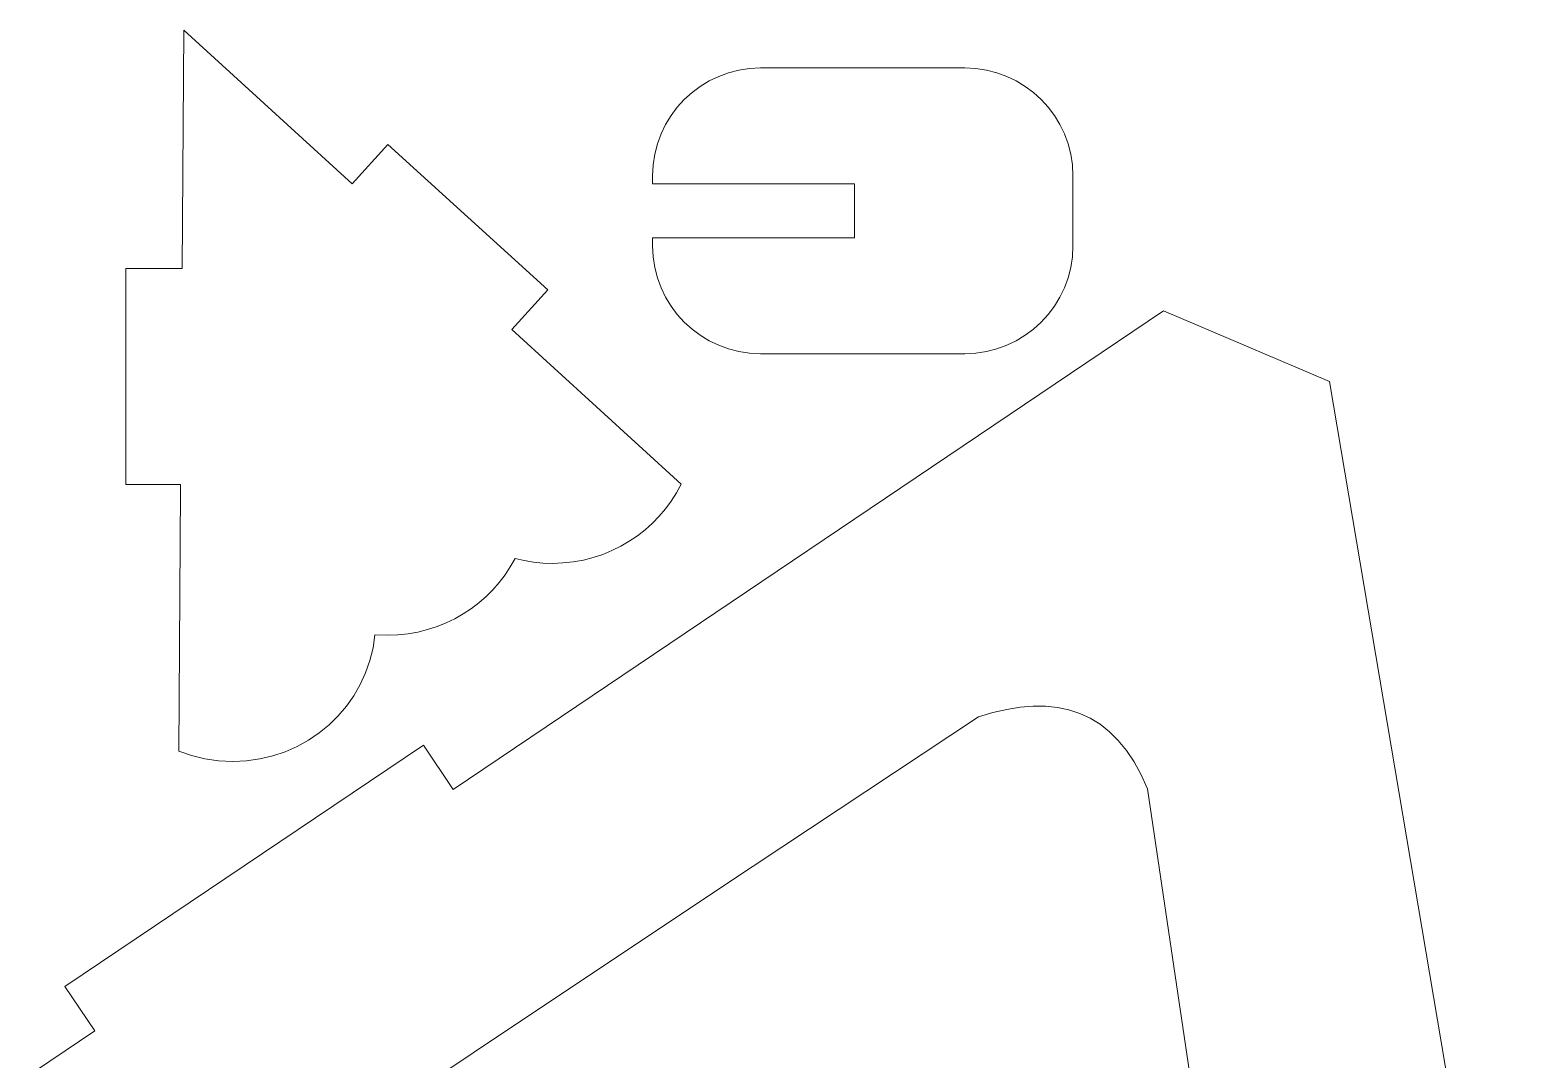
# Model space of a CAD drawing. Header units: millimetres. Extents: x -580 to 580, y -723 to 723.
# Drawn here: x -73.6 to 3.5, y 316.6 to 369.3 of the extents above; entities that cross this region are included whole.
import ezdxf

# ---------------------------------------------------------------- set-up
doc = ezdxf.new("R2010")
doc.units = ezdxf.units.MM
doc.header["$MEASUREMENT"] = 0
doc.layers.add('Camada 1', color=7, linetype='Continuous')

msp = doc.modelspace()

# ---------------------------------------------------------------- linework, layer by layer
at = {"layer": 'Camada 1', "color": 250, "lineweight": 9}
for points, knots in [([(-68.7164, 346.0409), (-68.7164, 346.0409), (-68.7164, 357.1023), (-68.7164, 357.1023), (-68.7164, 357.1023), (-68.7164, 357.1023), (-65.8438, 357.1023), (-65.8438, 357.1023), (-65.8438, 357.1023), (-65.8438, 357.1023), (-65.7564, 369.2975), (-65.7564, 369.2975), (-65.7564, 369.2975), (-65.7564, 369.2975), (-57.1462, 361.4328), (-57.1462, 361.4328), (-57.1462, 361.4328), (-57.1462, 361.4328), (-55.3166, 363.4477), (-55.3166, 363.4477), (-55.3166, 363.4477), (-55.3166, 363.4477), (-47.1273, 356.0116), (-47.1273, 356.0116), (-47.1273, 356.0116), (-47.1273, 356.0116), (-48.979, 353.9725), (-48.979, 353.9725), (-48.979, 353.9725), (-48.979, 353.9725), (-40.3114, 346.0564), (-40.3114, 346.0564), (-40.3114, 346.0564), (-40.3114, 346.0564), (-40.5489, 345.6157), (-40.5489, 345.6157), (-40.5489, 345.6157), (-40.5489, 345.6157), (-40.8159, 345.1938), (-40.8159, 345.1938), (-40.8159, 345.1938), (-40.8159, 345.1938), (-41.1112, 344.7919), (-41.1112, 344.7919), (-41.1112, 344.7919), (-41.1112, 344.7919), (-41.4332, 344.4115), (-41.4332, 344.4115), (-41.4332, 344.4115), (-41.4332, 344.4115), (-41.7806, 344.054), (-41.7806, 344.054), (-41.7806, 344.054), (-41.7806, 344.054), (-42.1522, 343.7205), (-42.1522, 343.7205), (-42.1522, 343.7205), (-42.1522, 343.7205), (-42.5463, 343.4124), (-42.5463, 343.4124), (-42.5463, 343.4124), (-42.5463, 343.4124), (-42.9619, 343.1312), (-42.9619, 343.1312), (-42.9619, 343.1312), (-42.9619, 343.1312), (-43.3975, 342.878), (-43.3975, 342.878), (-43.3975, 342.878), (-43.3975, 342.878), (-43.8518, 342.6542), (-43.8518, 342.6542), (-43.8518, 342.6542), (-43.8518, 342.6542), (-44.3233, 342.4613), (-44.3233, 342.4613), (-44.3233, 342.4613), (-44.3233, 342.4613), (-44.811, 342.3004), (-44.811, 342.3004), (-44.811, 342.3004), (-44.811, 342.3004), (-45.3131, 342.173), (-45.3131, 342.173), (-45.3131, 342.173), (-45.3131, 342.173), (-45.8286, 342.0803), (-45.8286, 342.0803), (-45.8286, 342.0803), (-45.8286, 342.0803), (-46.356, 342.0237), (-46.356, 342.0237), (-46.356, 342.0237), (-46.356, 342.0237), (-46.8939, 342.0046), (-46.8939, 342.0046), (-46.8939, 342.0046), (-46.8939, 342.0046), (-47.3867, 342.0206), (-47.3867, 342.0206), (-47.3867, 342.0206), (-47.3867, 342.0206), (-47.8706, 342.068), (-47.8706, 342.068), (-47.8706, 342.068), (-47.8706, 342.068), (-48.3448, 342.146), (-48.3448, 342.146), (-48.3448, 342.146), (-48.3448, 342.146), (-48.8081, 342.2534), (-48.8081, 342.2534), (-48.8081, 342.2534), (-48.8081, 342.2534), (-49.0495, 341.8248), (-49.0495, 341.8248), (-49.0495, 341.8248), (-49.0495, 341.8248), (-49.319, 341.4148), (-49.319, 341.4148), (-49.319, 341.4148), (-49.319, 341.4148), (-49.6155, 341.0244), (-49.6155, 341.0244), (-49.6155, 341.0244), (-49.6155, 341.0244), (-49.9375, 340.6552), (-49.9375, 340.6552), (-49.9375, 340.6552), (-49.9375, 340.6552), (-50.2838, 340.3082), (-50.2838, 340.3082), (-50.2838, 340.3082), (-50.2838, 340.3082), (-50.6531, 339.9848), (-50.6531, 339.9848), (-50.6531, 339.9848), (-50.6531, 339.9848), (-51.0442, 339.6861), (-51.0442, 339.6861), (-51.0442, 339.6861), (-51.0442, 339.6861), (-51.4556, 339.4135), (-51.4556, 339.4135), (-51.4556, 339.4135), (-51.4556, 339.4135), (-51.8864, 339.1683), (-51.8864, 339.1683), (-51.8864, 339.1683), (-51.8864, 339.1683), (-52.3349, 338.9517), (-52.3349, 338.9517), (-52.3349, 338.9517), (-52.3349, 338.9517), (-52.8001, 338.765), (-52.8001, 338.765), (-52.8001, 338.765), (-52.8001, 338.765), (-53.2807, 338.6094), (-53.2807, 338.6094), (-53.2807, 338.6094), (-53.2807, 338.6094), (-53.775, 338.4861), (-53.775, 338.4861), (-53.775, 338.4861), (-53.775, 338.4861), (-54.2823, 338.3965), (-54.2823, 338.3965), (-54.2823, 338.3965), (-54.2823, 338.3965), (-54.8011, 338.3419), (-54.8011, 338.3419), (-54.8011, 338.3419), (-54.8011, 338.3419), (-55.3299, 338.3233), (-55.3299, 338.3233), (-55.3299, 338.3233), (-55.3299, 338.3233), (-55.9748, 338.351), (-55.9748, 338.351), (-55.9748, 338.351), (-55.9748, 338.351), (-56.0741, 337.6776), (-56.0741, 337.6776), (-56.0741, 337.6776), (-56.0741, 337.6776), (-56.235, 337.0259), (-56.235, 337.0259), (-56.235, 337.0259), (-56.235, 337.0259), (-56.4547, 336.3989), (-56.4547, 336.3989), (-56.4547, 336.3989), (-56.4547, 336.3989), (-56.7299, 335.7996), (-56.7299, 335.7996), (-56.7299, 335.7996), (-56.7299, 335.7996), (-57.0578, 335.231), (-57.0578, 335.231), (-57.0578, 335.231), (-57.0578, 335.231), (-57.435, 334.696), (-57.435, 334.696), (-57.435, 334.696), (-57.435, 334.696), (-57.8587, 334.1978), (-57.8587, 334.1978), (-57.8587, 334.1978), (-57.8587, 334.1978), (-58.3258, 333.7392), (-58.3258, 333.7392), (-58.3258, 333.7392), (-58.3258, 333.7392), (-58.8331, 333.3233), (-58.8331, 333.3233), (-58.8331, 333.3233), (-58.8331, 333.3233), (-59.3778, 332.9532), (-59.3778, 332.9532), (-59.3778, 332.9532), (-59.3778, 332.9532), (-59.9566, 332.6317), (-59.9566, 332.6317), (-59.9566, 332.6317), (-59.9566, 332.6317), (-60.5666, 332.362), (-60.5666, 332.362), (-60.5666, 332.362), (-60.5666, 332.362), (-61.2045, 332.1469), (-61.2045, 332.1469), (-61.2045, 332.1469), (-61.2045, 332.1469), (-61.8676, 331.9896), (-61.8676, 331.9896), (-61.8676, 331.9896), (-61.8676, 331.9896), (-62.5526, 331.893), (-62.5526, 331.893), (-62.5526, 331.893), (-62.5526, 331.893), (-63.2565, 331.8601), (-63.2565, 331.8601), (-63.2565, 331.8601), (-63.2565, 331.8601), (-63.9809, 331.8951), (-63.9809, 331.8951), (-63.9809, 331.8951), (-63.9809, 331.8951), (-64.6854, 331.9975), (-64.6854, 331.9975), (-64.6854, 331.9975), (-64.6854, 331.9975), (-65.3663, 332.1642), (-65.3663, 332.1642), (-65.3663, 332.1642), (-65.3663, 332.1642), (-66.0202, 332.3916), (-66.0202, 332.3916), (-66.0202, 332.3916), (-66.0202, 332.3916), (-65.9251, 345.7566), (-65.9251, 345.7566), (-65.9251, 345.7566), (-65.9251, 345.7566), (-65.9229, 346.0409), (-65.9229, 346.0409), (-65.9229, 346.0409), (-65.9229, 346.0409), (-68.7164, 346.0409), (-68.7164, 346.0409), (-68.7164, 346.0409), (-68.7164, 346.0409), (-68.7164, 346.0409), (-68.7164, 346.0409)], [0, 0, 0, 0, 0.0142857, 0.0142857, 0.0142857, 0.0142857, 0.0285714, 0.0285714, 0.0285714, 0.0285714, 0.0428571, 0.0428571, 0.0428571, 0.0428571, 0.0571429, 0.0571429, 0.0571429, 0.0571429, 0.0714286, 0.0714286, 0.0714286, 0.0714286, 0.0857143, 0.0857143, 0.0857143, 0.0857143, 0.1, 0.1, 0.1, 0.1, 0.1142857, 0.1142857, 0.1142857, 0.1142857, 0.1285714, 0.1285714, 0.1285714, 0.1285714, 0.1428571, 0.1428571, 0.1428571, 0.1428571, 0.1571429, 0.1571429, 0.1571429, 0.1571429, 0.1714286, 0.1714286, 0.1714286, 0.1714286, 0.1857143, 0.1857143, 0.1857143, 0.1857143, 0.2, 0.2, 0.2, 0.2, 0.2142857, 0.2142857, 0.2142857, 0.2142857, 0.2285714, 0.2285714, 0.2285714, 0.2285714, 0.2428571, 0.2428571, 0.2428571, 0.2428571, 0.2571429, 0.2571429, 0.2571429, 0.2571429, 0.2714286, 0.2714286, 0.2714286, 0.2714286, 0.2857143, 0.2857143, 0.2857143, 0.2857143, 0.3, 0.3, 0.3, 0.3, 0.3142857, 0.3142857, 0.3142857, 0.3142857, 0.3285714, 0.3285714, 0.3285714, 0.3285714, 0.3428571, 0.3428571, 0.3428571, 0.3428571, 0.3571429, 0.3571429, 0.3571429, 0.3571429, 0.3714286, 0.3714286, 0.3714286, 0.3714286, 0.3857143, 0.3857143, 0.3857143, 0.3857143, 0.4, 0.4, 0.4, 0.4, 0.4142857, 0.4142857, 0.4142857, 0.4142857, 0.4285714, 0.4285714, 0.4285714, 0.4285714, 0.4428571, 0.4428571, 0.4428571, 0.4428571, 0.4571429, 0.4571429, 0.4571429, 0.4571429, 0.4714286, 0.4714286, 0.4714286, 0.4714286, 0.4857143, 0.4857143, 0.4857143, 0.4857143, 0.5, 0.5, 0.5, 0.5, 0.5142857, 0.5142857, 0.5142857, 0.5142857, 0.5285714, 0.5285714, 0.5285714, 0.5285714, 0.5428571, 0.5428571, 0.5428571, 0.5428571, 0.5571429, 0.5571429, 0.5571429, 0.5571429, 0.5714286, 0.5714286, 0.5714286, 0.5714286, 0.5857143, 0.5857143, 0.5857143, 0.5857143, 0.6, 0.6, 0.6, 0.6, 0.6142857, 0.6142857, 0.6142857, 0.6142857, 0.6285714, 0.6285714, 0.6285714, 0.6285714, 0.6428571, 0.6428571, 0.6428571, 0.6428571, 0.6571429, 0.6571429, 0.6571429, 0.6571429, 0.6714286, 0.6714286, 0.6714286, 0.6714286, 0.6857143, 0.6857143, 0.6857143, 0.6857143, 0.7, 0.7, 0.7, 0.7, 0.7142857, 0.7142857, 0.7142857, 0.7142857, 0.7285714, 0.7285714, 0.7285714, 0.7285714, 0.7428571, 0.7428571, 0.7428571, 0.7428571, 0.7571429, 0.7571429, 0.7571429, 0.7571429, 0.7714286, 0.7714286, 0.7714286, 0.7714286, 0.7857143, 0.7857143, 0.7857143, 0.7857143, 0.8, 0.8, 0.8, 0.8, 0.8142857, 0.8142857, 0.8142857, 0.8142857, 0.8285714, 0.8285714, 0.8285714, 0.8285714, 0.8428571, 0.8428571, 0.8428571, 0.8428571, 0.8571429, 0.8571429, 0.8571429, 0.8571429, 0.8714286, 0.8714286, 0.8714286, 0.8714286, 0.8857143, 0.8857143, 0.8857143, 0.8857143, 0.9, 0.9, 0.9, 0.9, 0.9142857, 0.9142857, 0.9142857, 0.9142857, 0.9285714, 0.9285714, 0.9285714, 0.9285714, 0.9428571, 0.9428571, 0.9428571, 0.9428571, 0.9571429, 0.9571429, 0.9571429, 0.9571429, 0.9714286, 0.9714286, 0.9714286, 0.9714286, 1, 1, 1, 1]), ([(-41.7705, 361.8338), (-41.7705, 361.8338), (-41.7705, 361.4306), (-41.7705, 361.4306), (-41.7705, 361.4306), (-41.7705, 361.4306), (-31.4337, 361.4306), (-31.4337, 361.4306), (-31.4337, 361.4306), (-31.4337, 361.4306), (-31.4337, 358.6653), (-31.4337, 358.6653), (-31.4337, 358.6653), (-31.4337, 358.6653), (-41.7705, 358.6653), (-41.7705, 358.6653), (-41.7705, 358.6653), (-41.7705, 358.6653), (-41.7705, 358.2615), (-41.7705, 358.2615), (-41.7705, 358.2615), (-41.7705, 358.2615), (-41.7419, 357.6981), (-41.7419, 357.6981), (-41.7419, 357.6981), (-41.7419, 357.6981), (-41.6576, 357.1505), (-41.6576, 357.1505), (-41.6576, 357.1505), (-41.6576, 357.1505), (-41.5208, 356.6216), (-41.5208, 356.6216), (-41.5208, 356.6216), (-41.5208, 356.6216), (-41.3342, 356.114), (-41.3342, 356.114), (-41.3342, 356.114), (-41.3342, 356.114), (-41.1005, 355.6308), (-41.1005, 355.6308), (-41.1005, 355.6308), (-41.1005, 355.6308), (-40.8228, 355.1748), (-40.8228, 355.1748), (-40.8228, 355.1748), (-40.8228, 355.1748), (-40.5035, 354.7487), (-40.5035, 354.7487), (-40.5035, 354.7487), (-40.5035, 354.7487), (-40.1459, 354.3555), (-40.1459, 354.3555), (-40.1459, 354.3555), (-40.1459, 354.3555), (-39.7526, 353.9978), (-39.7526, 353.9978), (-39.7526, 353.9978), (-39.7526, 353.9978), (-39.3265, 353.6787), (-39.3265, 353.6787), (-39.3265, 353.6787), (-39.3265, 353.6787), (-38.8705, 353.4009), (-38.8705, 353.4009), (-38.8705, 353.4009), (-38.8705, 353.4009), (-38.3873, 353.1673), (-38.3873, 353.1673), (-38.3873, 353.1673), (-38.3873, 353.1673), (-37.8798, 352.9805), (-37.8798, 352.9805), (-37.8798, 352.9805), (-37.8798, 352.9805), (-37.3509, 352.8437), (-37.3509, 352.8437), (-37.3509, 352.8437), (-37.3509, 352.8437), (-36.8032, 352.7595), (-36.8032, 352.7595), (-36.8032, 352.7595), (-36.8032, 352.7595), (-36.2398, 352.7308), (-36.2398, 352.7308), (-36.2398, 352.7308), (-36.2398, 352.7308), (-25.7901, 352.7308), (-25.7901, 352.7308), (-25.7901, 352.7308), (-25.7901, 352.7308), (-25.2267, 352.7595), (-25.2267, 352.7595), (-25.2267, 352.7595), (-25.2267, 352.7595), (-24.6791, 352.8437), (-24.6791, 352.8437), (-24.6791, 352.8437), (-24.6791, 352.8437), (-24.1502, 352.9805), (-24.1502, 352.9805), (-24.1502, 352.9805), (-24.1502, 352.9805), (-23.6427, 353.1673), (-23.6427, 353.1673), (-23.6427, 353.1673), (-23.6427, 353.1673), (-23.1595, 353.4009), (-23.1595, 353.4009), (-23.1595, 353.4009), (-23.1595, 353.4009), (-22.7034, 353.6787), (-22.7034, 353.6787), (-22.7034, 353.6787), (-22.7034, 353.6787), (-22.2774, 353.9978), (-22.2774, 353.9978), (-22.2774, 353.9978), (-22.2774, 353.9978), (-21.8841, 354.3555), (-21.8841, 354.3555), (-21.8841, 354.3555), (-21.8841, 354.3555), (-21.5264, 354.7487), (-21.5264, 354.7487), (-21.5264, 354.7487), (-21.5264, 354.7487), (-21.2073, 355.1748), (-21.2073, 355.1748), (-21.2073, 355.1748), (-21.2073, 355.1748), (-20.9295, 355.6308), (-20.9295, 355.6308), (-20.9295, 355.6308), (-20.9295, 355.6308), (-20.6958, 356.114), (-20.6958, 356.114), (-20.6958, 356.114), (-20.6958, 356.114), (-20.5091, 356.6216), (-20.5091, 356.6216), (-20.5091, 356.6216), (-20.5091, 356.6216), (-20.3723, 357.1505), (-20.3723, 357.1505), (-20.3723, 357.1505), (-20.3723, 357.1505), (-20.2881, 357.6981), (-20.2881, 357.6981), (-20.2881, 357.6981), (-20.2881, 357.6981), (-20.2594, 358.2615), (-20.2594, 358.2615), (-20.2594, 358.2615), (-20.2594, 358.2615), (-20.2594, 361.8338), (-20.2594, 361.8338), (-20.2594, 361.8338), (-20.2594, 361.8338), (-20.2881, 362.3972), (-20.2881, 362.3972), (-20.2881, 362.3972), (-20.2881, 362.3972), (-20.3723, 362.9448), (-20.3723, 362.9448), (-20.3723, 362.9448), (-20.3723, 362.9448), (-20.5091, 363.4737), (-20.5091, 363.4737), (-20.5091, 363.4737), (-20.5091, 363.4737), (-20.6958, 363.9813), (-20.6958, 363.9813), (-20.6958, 363.9813), (-20.6958, 363.9813), (-20.9295, 364.4645), (-20.9295, 364.4645), (-20.9295, 364.4645), (-20.9295, 364.4645), (-21.2073, 364.9205), (-21.2073, 364.9205), (-21.2073, 364.9205), (-21.2073, 364.9205), (-21.5264, 365.3466), (-21.5264, 365.3466), (-21.5264, 365.3466), (-21.5264, 365.3466), (-21.8841, 365.7399), (-21.8841, 365.7399), (-21.8841, 365.7399), (-21.8841, 365.7399), (-22.2774, 366.0975), (-22.2774, 366.0975), (-22.2774, 366.0975), (-22.2774, 366.0975), (-22.7034, 366.4166), (-22.7034, 366.4166), (-22.7034, 366.4166), (-22.7034, 366.4166), (-23.1595, 366.6945), (-23.1595, 366.6945), (-23.1595, 366.6945), (-23.1595, 366.6945), (-23.6427, 366.9281), (-23.6427, 366.9281), (-23.6427, 366.9281), (-23.6427, 366.9281), (-24.1502, 367.1148), (-24.1502, 367.1148), (-24.1502, 367.1148), (-24.1502, 367.1148), (-24.6791, 367.2517), (-24.6791, 367.2517), (-24.6791, 367.2517), (-24.6791, 367.2517), (-25.2267, 367.3358), (-25.2267, 367.3358), (-25.2267, 367.3358), (-25.2267, 367.3358), (-25.7901, 367.3645), (-25.7901, 367.3645), (-25.7901, 367.3645), (-25.7901, 367.3645), (-36.2398, 367.3645), (-36.2398, 367.3645), (-36.2398, 367.3645), (-36.2398, 367.3645), (-36.8032, 367.3358), (-36.8032, 367.3358), (-36.8032, 367.3358), (-36.8032, 367.3358), (-37.3509, 367.2517), (-37.3509, 367.2517), (-37.3509, 367.2517), (-37.3509, 367.2517), (-37.8798, 367.1148), (-37.8798, 367.1148), (-37.8798, 367.1148), (-37.8798, 367.1148), (-38.3873, 366.9281), (-38.3873, 366.9281), (-38.3873, 366.9281), (-38.3873, 366.9281), (-38.8705, 366.6945), (-38.8705, 366.6945), (-38.8705, 366.6945), (-38.8705, 366.6945), (-39.3265, 366.4166), (-39.3265, 366.4166), (-39.3265, 366.4166), (-39.3265, 366.4166), (-39.7526, 366.0975), (-39.7526, 366.0975), (-39.7526, 366.0975), (-39.7526, 366.0975), (-40.1459, 365.7399), (-40.1459, 365.7399), (-40.1459, 365.7399), (-40.1459, 365.7399), (-40.5035, 365.3466), (-40.5035, 365.3466), (-40.5035, 365.3466), (-40.5035, 365.3466), (-40.8228, 364.9205), (-40.8228, 364.9205), (-40.8228, 364.9205), (-40.8228, 364.9205), (-41.1005, 364.4645), (-41.1005, 364.4645), (-41.1005, 364.4645), (-41.1005, 364.4645), (-41.3342, 363.9813), (-41.3342, 363.9813), (-41.3342, 363.9813), (-41.3342, 363.9813), (-41.5208, 363.4737), (-41.5208, 363.4737), (-41.5208, 363.4737), (-41.5208, 363.4737), (-41.6576, 362.9448), (-41.6576, 362.9448), (-41.6576, 362.9448), (-41.6576, 362.9448), (-41.7419, 362.3972), (-41.7419, 362.3972), (-41.7419, 362.3972), (-41.7419, 362.3972), (-41.7705, 361.8338), (-41.7705, 361.8338), (-41.7705, 361.8338), (-41.7705, 361.8338), (-41.7705, 361.8338), (-41.7705, 361.8338)], [0, 0, 0, 0, 0.0135135, 0.0135135, 0.0135135, 0.0135135, 0.027027, 0.027027, 0.027027, 0.027027, 0.0405405, 0.0405405, 0.0405405, 0.0405405, 0.0540541, 0.0540541, 0.0540541, 0.0540541, 0.0675676, 0.0675676, 0.0675676, 0.0675676, 0.0810811, 0.0810811, 0.0810811, 0.0810811, 0.0945946, 0.0945946, 0.0945946, 0.0945946, 0.1081081, 0.1081081, 0.1081081, 0.1081081, 0.1216216, 0.1216216, 0.1216216, 0.1216216, 0.1351351, 0.1351351, 0.1351351, 0.1351351, 0.1486486, 0.1486486, 0.1486486, 0.1486486, 0.1621622, 0.1621622, 0.1621622, 0.1621622, 0.1756757, 0.1756757, 0.1756757, 0.1756757, 0.1891892, 0.1891892, 0.1891892, 0.1891892, 0.2027027, 0.2027027, 0.2027027, 0.2027027, 0.2162162, 0.2162162, 0.2162162, 0.2162162, 0.2297297, 0.2297297, 0.2297297, 0.2297297, 0.2432432, 0.2432432, 0.2432432, 0.2432432, 0.2567568, 0.2567568, 0.2567568, 0.2567568, 0.2702703, 0.2702703, 0.2702703, 0.2702703, 0.2837838, 0.2837838, 0.2837838, 0.2837838, 0.2972973, 0.2972973, 0.2972973, 0.2972973, 0.3108108, 0.3108108, 0.3108108, 0.3108108, 0.3243243, 0.3243243, 0.3243243, 0.3243243, 0.3378378, 0.3378378, 0.3378378, 0.3378378, 0.3513514, 0.3513514, 0.3513514, 0.3513514, 0.3648649, 0.3648649, 0.3648649, 0.3648649, 0.3783784, 0.3783784, 0.3783784, 0.3783784, 0.3918919, 0.3918919, 0.3918919, 0.3918919, 0.4054054, 0.4054054, 0.4054054, 0.4054054, 0.4189189, 0.4189189, 0.4189189, 0.4189189, 0.4324324, 0.4324324, 0.4324324, 0.4324324, 0.4459459, 0.4459459, 0.4459459, 0.4459459, 0.4594595, 0.4594595, 0.4594595, 0.4594595, 0.472973, 0.472973, 0.472973, 0.472973, 0.4864865, 0.4864865, 0.4864865, 0.4864865, 0.5, 0.5, 0.5, 0.5, 0.5135135, 0.5135135, 0.5135135, 0.5135135, 0.527027, 0.527027, 0.527027, 0.527027, 0.5405405, 0.5405405, 0.5405405, 0.5405405, 0.5540541, 0.5540541, 0.5540541, 0.5540541, 0.5675676, 0.5675676, 0.5675676, 0.5675676, 0.5810811, 0.5810811, 0.5810811, 0.5810811, 0.5945946, 0.5945946, 0.5945946, 0.5945946, 0.6081081, 0.6081081, 0.6081081, 0.6081081, 0.6216216, 0.6216216, 0.6216216, 0.6216216, 0.6351351, 0.6351351, 0.6351351, 0.6351351, 0.6486486, 0.6486486, 0.6486486, 0.6486486, 0.6621622, 0.6621622, 0.6621622, 0.6621622, 0.6756757, 0.6756757, 0.6756757, 0.6756757, 0.6891892, 0.6891892, 0.6891892, 0.6891892, 0.7027027, 0.7027027, 0.7027027, 0.7027027, 0.7162162, 0.7162162, 0.7162162, 0.7162162, 0.7297297, 0.7297297, 0.7297297, 0.7297297, 0.7432432, 0.7432432, 0.7432432, 0.7432432, 0.7567568, 0.7567568, 0.7567568, 0.7567568, 0.7702703, 0.7702703, 0.7702703, 0.7702703, 0.7837838, 0.7837838, 0.7837838, 0.7837838, 0.7972973, 0.7972973, 0.7972973, 0.7972973, 0.8108108, 0.8108108, 0.8108108, 0.8108108, 0.8243243, 0.8243243, 0.8243243, 0.8243243, 0.8378378, 0.8378378, 0.8378378, 0.8378378, 0.8513514, 0.8513514, 0.8513514, 0.8513514, 0.8648649, 0.8648649, 0.8648649, 0.8648649, 0.8783784, 0.8783784, 0.8783784, 0.8783784, 0.8918919, 0.8918919, 0.8918919, 0.8918919, 0.9054054, 0.9054054, 0.9054054, 0.9054054, 0.9189189, 0.9189189, 0.9189189, 0.9189189, 0.9324324, 0.9324324, 0.9324324, 0.9324324, 0.9459459, 0.9459459, 0.9459459, 0.9459459, 0.9594595, 0.9594595, 0.9594595, 0.9594595, 0.972973, 0.972973, 0.972973, 0.972973, 1, 1, 1, 1]), ([(-228.947, 167.3773), (-228.947, 167.3773), (-208.598, 158.6973), (-208.598, 158.6973), (-208.598, 158.6973), (-208.598, 158.6973), (-205.796, 165.2665), (-205.796, 165.2665), (-205.796, 165.2665), (-205.796, 165.2665), (-156.8493, 144.3253), (-156.8493, 144.3253), (-156.8493, 144.3253), (-156.8493, 144.3253), (-157.9669, 141.7054), (-157.9669, 141.7054), (-157.9669, 141.7054), (-157.9669, 141.7054), (-147.7924, 137.3655), (-147.7924, 137.3655), (-147.7924, 137.3655), (-147.7924, 137.3655), (-149.0619, 134.4532), (-149.0619, 134.4532), (-149.0619, 134.4532), (-149.0619, 134.4532), (-158.9597, 138.7933), (-158.9597, 138.7933), (-158.9597, 138.7933), (-158.9597, 138.7933), (-161.9727, 131.6659), (-161.9727, 131.6659), (-161.9727, 131.6659), (-161.9727, 131.6659), (-142.2692, 123.2622), (-142.2692, 123.2622), (-142.2692, 123.2622), (-142.2692, 123.2622), (-136.8607, 135.9416), (-136.8607, 135.9416), (-136.8607, 135.9416), (-136.8607, 135.9416), (-110.317, 124.6504), (-110.317, 124.6504), (-110.317, 124.6504), (-110.317, 124.6504), (16.9315, 210.6339), (16.9315, 210.6339), (16.9315, 210.6339), (16.9315, 210.6339), (3.6999, 287.9902), (3.6999, 287.9902), (3.6999, 287.9902), (3.6999, 287.9902), (17.3101, 290.4294), (17.3101, 290.4294), (17.3101, 290.4294), (17.3101, 290.4294), (13.5913, 311.7441), (13.5913, 311.7441), (13.5913, 311.7441), (13.5913, 311.7441), (5.5698, 310.3068), (5.5698, 310.3068), (5.5698, 310.3068), (5.5698, 310.3068), (7.5214, 299.4185), (7.5214, 299.4185), (7.5214, 299.4185), (7.5214, 299.4185), (4.6145, 298.9309), (4.6145, 298.9309), (4.6145, 298.9309), (4.6145, 298.9309), (2.6631, 309.8185), (2.6631, 309.8185), (2.6631, 309.8185), (2.6631, 309.8185), (-0.0321, 309.3358), (-0.0321, 309.3358), (-0.0321, 309.3358), (-0.0321, 309.3358), (-7.1339, 351.3125), (-7.1339, 351.3125), (-7.1339, 351.3125), (-7.1339, 351.3125), (-15.6305, 354.9368), (-15.6305, 354.9368), (-15.6305, 354.9368), (-15.6305, 354.9368), (-51.975, 330.4339), (-51.975, 330.4339), (-51.975, 330.4339), (-51.975, 330.4339), (-53.4902, 332.6893), (-53.4902, 332.6893), (-53.4902, 332.6893), (-53.4902, 332.6893), (-71.8524, 320.3506), (-71.8524, 320.3506), (-71.8524, 320.3506), (-71.8524, 320.3506), (-70.3178, 318.0671), (-70.3178, 318.0671), (-70.3178, 318.0671), (-70.3178, 318.0671), (-217.487, 218.8469), (-217.487, 218.8469), (-217.487, 218.8469), (-217.487, 218.8469), (-219.005, 221.1058), (-219.005, 221.1058), (-219.005, 221.1058), (-219.005, 221.1058), (-237.3672, 208.7669), (-237.3672, 208.7669), (-237.3672, 208.7669), (-237.3672, 208.7669), (-235.8301, 206.4794), (-235.8301, 206.4794), (-235.8301, 206.4794), (-235.8301, 206.4794), (-261.6921, 189.0438), (-261.6921, 189.0438), (-261.6921, 189.0438), (-261.6921, 189.0438), (-226.1535, 173.9261), (-226.1535, 173.9261), (-226.1535, 173.9261), (-226.1535, 173.9261), (-228.947, 167.3773), (-228.947, 167.3773), (-228.947, 167.3773), (-228.947, 167.3773), (-228.947, 167.3773), (-228.947, 167.3773)], [0, 0, 0, 0, 0.0285714, 0.0285714, 0.0285714, 0.0285714, 0.0571429, 0.0571429, 0.0571429, 0.0571429, 0.0857143, 0.0857143, 0.0857143, 0.0857143, 0.1142857, 0.1142857, 0.1142857, 0.1142857, 0.1428571, 0.1428571, 0.1428571, 0.1428571, 0.1714286, 0.1714286, 0.1714286, 0.1714286, 0.2, 0.2, 0.2, 0.2, 0.2285714, 0.2285714, 0.2285714, 0.2285714, 0.2571429, 0.2571429, 0.2571429, 0.2571429, 0.2857143, 0.2857143, 0.2857143, 0.2857143, 0.3142857, 0.3142857, 0.3142857, 0.3142857, 0.3428571, 0.3428571, 0.3428571, 0.3428571, 0.3714286, 0.3714286, 0.3714286, 0.3714286, 0.4, 0.4, 0.4, 0.4, 0.4285714, 0.4285714, 0.4285714, 0.4285714, 0.4571429, 0.4571429, 0.4571429, 0.4571429, 0.4857143, 0.4857143, 0.4857143, 0.4857143, 0.5142857, 0.5142857, 0.5142857, 0.5142857, 0.5428571, 0.5428571, 0.5428571, 0.5428571, 0.5714286, 0.5714286, 0.5714286, 0.5714286, 0.6, 0.6, 0.6, 0.6, 0.6285714, 0.6285714, 0.6285714, 0.6285714, 0.6571429, 0.6571429, 0.6571429, 0.6571429, 0.6857143, 0.6857143, 0.6857143, 0.6857143, 0.7142857, 0.7142857, 0.7142857, 0.7142857, 0.7428571, 0.7428571, 0.7428571, 0.7428571, 0.7714286, 0.7714286, 0.7714286, 0.7714286, 0.8, 0.8, 0.8, 0.8, 0.8285714, 0.8285714, 0.8285714, 0.8285714, 0.8571429, 0.8571429, 0.8571429, 0.8571429, 0.8857143, 0.8857143, 0.8857143, 0.8857143, 0.9142857, 0.9142857, 0.9142857, 0.9142857, 0.9428571, 0.9428571, 0.9428571, 0.9428571, 1, 1, 1, 1])]:
    msp.add_open_spline(points, degree=3, knots=knots, dxfattribs=at)
at = {"layer": 'Camada 1', "color": 240, "lineweight": 9}
msp.add_open_spline([(-116.854, 138.8584), (-116.854, 138.8584), (-115.9636, 138.4963), (-115.9636, 138.4963), (-115.9636, 138.4963), (-115.9636, 138.4963), (-115.1374, 138.2259), (-115.1374, 138.2259), (-115.1374, 138.2259), (-115.1374, 138.2259), (-114.371, 138.039), (-114.371, 138.039), (-114.371, 138.039), (-114.371, 138.039), (-113.6599, 137.9278), (-113.6599, 137.9278), (-113.6599, 137.9278), (-113.6599, 137.9278), (-113, 137.8844), (-113, 137.8844), (-113, 137.8844), (-113, 137.8844), (-112.3868, 137.9006), (-112.3868, 137.9006), (-112.3868, 137.9006), (-112.3868, 137.9006), (-111.8162, 137.9686), (-111.8162, 137.9686), (-111.8162, 137.9686), (-111.8162, 137.9686), (-111.2836, 138.0804), (-111.2836, 138.0804), (-111.2836, 138.0804), (-111.2836, 138.0804), (-110.7846, 138.2281), (-110.7846, 138.2281), (-110.7846, 138.2281), (-110.7846, 138.2281), (-110.3151, 138.4037), (-110.3151, 138.4037), (-110.3151, 138.4037), (-110.3151, 138.4037), (-109.8707, 138.5991), (-109.8707, 138.5991), (-109.8707, 138.5991), (-109.8707, 138.5991), (-109.4469, 138.8067), (-109.4469, 138.8067), (-109.4469, 138.8067), (-109.4469, 138.8067), (-108.6441, 139.2258), (-108.6441, 139.2258), (-108.6441, 139.2258), (-108.6441, 139.2258), (-107.8719, 139.5974), (-107.8719, 139.5974), (-107.8719, 139.5974), (-107.8719, 139.5974), (-104.6264, 142.0946), (-104.6264, 142.0946), (-104.6264, 142.0946), (-104.6264, 142.0946), (-101.3773, 144.5552), (-101.3773, 144.5552), (-101.3773, 144.5552), (-101.3773, 144.5552), (-98.1247, 146.9818), (-98.1247, 146.9818), (-98.1247, 146.9818), (-98.1247, 146.9818), (-94.869, 149.3769), (-94.869, 149.3769), (-94.869, 149.3769), (-94.869, 149.3769), (-91.6104, 151.7424), (-91.6104, 151.7424), (-91.6104, 151.7424), (-91.6104, 151.7424), (-88.349, 154.0815), (-88.349, 154.0815), (-88.349, 154.0815), (-88.349, 154.0815), (-81.8193, 158.6888), (-81.8193, 158.6888), (-81.8193, 158.6888), (-81.8193, 158.6888), (-75.2818, 163.2183), (-75.2818, 163.2183), (-75.2818, 163.2183), (-75.2818, 163.2183), (-68.7385, 167.6893), (-68.7385, 167.6893), (-68.7385, 167.6893), (-68.7385, 167.6893), (-62.1913, 172.1213), (-62.1913, 172.1213), (-62.1913, 172.1213), (-62.1913, 172.1213), (-55.642, 176.534), (-55.642, 176.534), (-55.642, 176.534), (-55.642, 176.534), (-49.0929, 180.9467), (-49.0929, 180.9467), (-49.0929, 180.9467), (-49.0929, 180.9467), (-42.5456, 185.3788), (-42.5456, 185.3788), (-42.5456, 185.3788), (-42.5456, 185.3788), (-36.0022, 189.8498), (-36.0022, 189.8498), (-36.0022, 189.8498), (-36.0022, 189.8498), (-29.4648, 194.3793), (-29.4648, 194.3793), (-29.4648, 194.3793), (-29.4648, 194.3793), (-22.935, 198.9867), (-22.935, 198.9867), (-22.935, 198.9867), (-22.935, 198.9867), (-19.6737, 201.3257), (-19.6737, 201.3257), (-19.6737, 201.3257), (-19.6737, 201.3257), (-16.415, 203.6913), (-16.415, 203.6913), (-16.415, 203.6913), (-16.415, 203.6913), (-13.1593, 206.0864), (-13.1593, 206.0864), (-13.1593, 206.0864), (-13.1593, 206.0864), (-9.9068, 208.5129), (-9.9068, 208.5129), (-9.9068, 208.5129), (-9.9068, 208.5129), (-6.6577, 210.9736), (-6.6577, 210.9736), (-6.6577, 210.9736), (-6.6577, 210.9736), (-3.4121, 213.4708), (-3.4121, 213.4708), (-3.4121, 213.4708), (-3.4121, 213.4708), (-3.0689, 213.8572), (-3.0689, 213.8572), (-3.0689, 213.8572), (-3.0689, 213.8572), (-2.743, 214.3293), (-2.743, 214.3293), (-2.743, 214.3293), (-2.743, 214.3293), (-2.436, 214.8768), (-2.436, 214.8768), (-2.436, 214.8768), (-2.436, 214.8768), (-2.1489, 215.49), (-2.1489, 215.49), (-2.1489, 215.49), (-2.1489, 215.49), (-1.883, 216.1589), (-1.883, 216.1589), (-1.883, 216.1589), (-1.883, 216.1589), (-1.6397, 216.8736), (-1.6397, 216.8736), (-1.6397, 216.8736), (-1.6397, 216.8736), (-1.4201, 217.6237), (-1.4201, 217.6237), (-1.4201, 217.6237), (-1.4201, 217.6237), (-1.2254, 218.3998), (-1.2254, 218.3998), (-1.2254, 218.3998), (-1.2254, 218.3998), (-1.0571, 219.1916), (-1.0571, 219.1916), (-1.0571, 219.1916), (-1.0571, 219.1916), (-0.9163, 219.9893), (-0.9163, 219.9893), (-0.9163, 219.9893), (-0.9163, 219.9893), (-0.8043, 220.7829), (-0.8043, 220.7829), (-0.8043, 220.7829), (-0.8043, 220.7829), (-0.7224, 221.5622), (-0.7224, 221.5622), (-0.7224, 221.5622), (-0.7224, 221.5622), (-0.6717, 222.3174), (-0.6717, 222.3174), (-0.6717, 222.3174), (-0.6717, 222.3174), (-0.6536, 223.0387), (-0.6536, 223.0387), (-0.6536, 223.0387), (-0.6536, 223.0387), (-0.6693, 223.716), (-0.6693, 223.716), (-0.6693, 223.716), (-0.6693, 223.716), (-0.7201, 224.3392), (-0.7201, 224.3392), (-0.7201, 224.3392), (-0.7201, 224.3392), (-16.4414, 330.458), (-16.4414, 330.458), (-16.4414, 330.458), (-16.4414, 330.458), (-16.7694, 331.1872), (-16.7694, 331.1872), (-16.7694, 331.1872), (-16.7694, 331.1872), (-17.1285, 331.8432), (-17.1285, 331.8432), (-17.1285, 331.8432), (-17.1285, 331.8432), (-17.5184, 332.4274), (-17.5184, 332.4274), (-17.5184, 332.4274), (-17.5184, 332.4274), (-17.9382, 332.9413), (-17.9382, 332.9413), (-17.9382, 332.9413), (-17.9382, 332.9413), (-18.3875, 333.3863), (-18.3875, 333.3863), (-18.3875, 333.3863), (-18.3875, 333.3863), (-18.8653, 333.7638), (-18.8653, 333.7638), (-18.8653, 333.7638), (-18.8653, 333.7638), (-19.3715, 334.0753), (-19.3715, 334.0753), (-19.3715, 334.0753), (-19.3715, 334.0753), (-19.9052, 334.3222), (-19.9052, 334.3222), (-19.9052, 334.3222), (-19.9052, 334.3222), (-20.4657, 334.506), (-20.4657, 334.506), (-20.4657, 334.506), (-20.4657, 334.506), (-21.0525, 334.6283), (-21.0525, 334.6283), (-21.0525, 334.6283), (-21.0525, 334.6283), (-21.6651, 334.6903), (-21.6651, 334.6903), (-21.6651, 334.6903), (-21.6651, 334.6903), (-22.3027, 334.6935), (-22.3027, 334.6935), (-22.3027, 334.6935), (-22.3027, 334.6935), (-22.9648, 334.6393), (-22.9648, 334.6393), (-22.9648, 334.6393), (-22.9648, 334.6393), (-23.6505, 334.5294), (-23.6505, 334.5294), (-23.6505, 334.5294), (-23.6505, 334.5294), (-24.3595, 334.3651), (-24.3595, 334.3651), (-24.3595, 334.3651), (-24.3595, 334.3651), (-25.0911, 334.1476), (-25.0911, 334.1476), (-25.0911, 334.1476), (-25.0911, 334.1476), (-38.0303, 325.5685), (-38.0303, 325.5685), (-38.0303, 325.5685), (-38.0303, 325.5685), (-50.9535, 316.9478), (-50.9535, 316.9478), (-50.9535, 316.9478), (-50.9535, 316.9478), (-63.8632, 308.2912), (-63.8632, 308.2912), (-63.8632, 308.2912), (-63.8632, 308.2912), (-76.7617, 299.6047), (-76.7617, 299.6047), (-76.7617, 299.6047), (-76.7617, 299.6047), (-102.5337, 282.1661), (-102.5337, 282.1661), (-102.5337, 282.1661), (-102.5337, 282.1661), (-128.2877, 264.6799), (-128.2877, 264.6799), (-128.2877, 264.6799), (-128.2877, 264.6799), (-154.0418, 247.1935), (-154.0418, 247.1935), (-154.0418, 247.1935), (-154.0418, 247.1935), (-179.8139, 229.7549), (-179.8139, 229.7549), (-179.8139, 229.7549), (-179.8139, 229.7549), (-192.7123, 221.0684), (-192.7123, 221.0684), (-192.7123, 221.0684), (-192.7123, 221.0684), (-205.6221, 212.4118), (-205.6221, 212.4118), (-205.6221, 212.4118), (-205.6221, 212.4118), (-218.5453, 203.791), (-218.5453, 203.791), (-218.5453, 203.791), (-218.5453, 203.791), (-231.4843, 195.2119), (-231.4843, 195.2119), (-231.4843, 195.2119), (-231.4843, 195.2119), (-232.1848, 194.708), (-232.1848, 194.708), (-232.1848, 194.708), (-232.1848, 194.708), (-232.7681, 194.2056), (-232.7681, 194.2056), (-232.7681, 194.2056), (-232.7681, 194.2056), (-233.0155, 193.955), (-233.0155, 193.955), (-233.0155, 193.955), (-233.0155, 193.955), (-233.2335, 193.7046), (-233.2335, 193.7046), (-233.2335, 193.7046), (-233.2335, 193.7046), (-233.422, 193.4544), (-233.422, 193.4544), (-233.422, 193.4544), (-233.422, 193.4544), (-233.5811, 193.2045), (-233.5811, 193.2045), (-233.5811, 193.2045), (-233.5811, 193.2045), (-233.7104, 192.9547), (-233.7104, 192.9547), (-233.7104, 192.9547), (-233.7104, 192.9547), (-233.8102, 192.705), (-233.8102, 192.705), (-233.8102, 192.705), (-233.8102, 192.705), (-233.8804, 192.4554), (-233.8804, 192.4554), (-233.8804, 192.4554), (-233.8804, 192.4554), (-233.9209, 192.2058), (-233.9209, 192.2058), (-233.9209, 192.2058), (-233.9209, 192.2058), (-233.9317, 191.9563), (-233.9317, 191.9563), (-233.9317, 191.9563), (-233.9317, 191.9563), (-233.9128, 191.7067), (-233.9128, 191.7067), (-233.9128, 191.7067), (-233.9128, 191.7067), (-233.8641, 191.457), (-233.8641, 191.457), (-233.8641, 191.457), (-233.8641, 191.457), (-233.7856, 191.2073), (-233.7856, 191.2073), (-233.7856, 191.2073), (-233.7856, 191.2073), (-233.6773, 190.9574), (-233.6773, 190.9574), (-233.6773, 190.9574), (-233.6773, 190.9574), (-233.539, 190.7073), (-233.539, 190.7073), (-233.539, 190.7073), (-233.539, 190.7073), (-233.3709, 190.457), (-233.3709, 190.457), (-233.3709, 190.457), (-233.3709, 190.457), (-233.1728, 190.2064), (-233.1728, 190.2064), (-233.1728, 190.2064), (-233.1728, 190.2064), (-232.9448, 189.9555), (-232.9448, 189.9555), (-232.9448, 189.9555), (-232.9448, 189.9555), (-232.6867, 189.7043), (-232.6867, 189.7043), (-232.6867, 189.7043), (-232.6867, 189.7043), (-232.0802, 189.2006), (-232.0802, 189.2006), (-232.0802, 189.2006), (-232.0802, 189.2006), (-231.3534, 188.6952), (-231.3534, 188.6952), (-231.3534, 188.6952), (-231.3534, 188.6952), (-230.5058, 188.1875), (-230.5058, 188.1875), (-230.5058, 188.1875), (-230.5058, 188.1875), (-229.5371, 187.6774), (-229.5371, 187.6774), (-229.5371, 187.6774), (-229.5371, 187.6774), (-228.4471, 187.1647), (-228.4471, 187.1647), (-228.4471, 187.1647), (-228.4471, 187.1647), (-116.854, 138.8584), (-116.854, 138.8584), (-116.854, 138.8584), (-116.854, 138.8584), (-116.854, 138.8584), (-116.854, 138.8584)], degree=3, knots=[0, 0, 0, 0, 0.0091743, 0.0091743, 0.0091743, 0.0091743, 0.0183486, 0.0183486, 0.0183486, 0.0183486, 0.0275229, 0.0275229, 0.0275229, 0.0275229, 0.0366972, 0.0366972, 0.0366972, 0.0366972, 0.0458716, 0.0458716, 0.0458716, 0.0458716, 0.0550459, 0.0550459, 0.0550459, 0.0550459, 0.0642202, 0.0642202, 0.0642202, 0.0642202, 0.0733945, 0.0733945, 0.0733945, 0.0733945, 0.0825688, 0.0825688, 0.0825688, 0.0825688, 0.0917431, 0.0917431, 0.0917431, 0.0917431, 0.1009174, 0.1009174, 0.1009174, 0.1009174, 0.1100917, 0.1100917, 0.1100917, 0.1100917, 0.1192661, 0.1192661, 0.1192661, 0.1192661, 0.1284404, 0.1284404, 0.1284404, 0.1284404, 0.1376147, 0.1376147, 0.1376147, 0.1376147, 0.146789, 0.146789, 0.146789, 0.146789, 0.1559633, 0.1559633, 0.1559633, 0.1559633, 0.1651376, 0.1651376, 0.1651376, 0.1651376, 0.1743119, 0.1743119, 0.1743119, 0.1743119, 0.1834862, 0.1834862, 0.1834862, 0.1834862, 0.1926606, 0.1926606, 0.1926606, 0.1926606, 0.2018349, 0.2018349, 0.2018349, 0.2018349, 0.2110092, 0.2110092, 0.2110092, 0.2110092, 0.2201835, 0.2201835, 0.2201835, 0.2201835, 0.2293578, 0.2293578, 0.2293578, 0.2293578, 0.2385321, 0.2385321, 0.2385321, 0.2385321, 0.2477064, 0.2477064, 0.2477064, 0.2477064, 0.2568807, 0.2568807, 0.2568807, 0.2568807, 0.266055, 0.266055, 0.266055, 0.266055, 0.2752294, 0.2752294, 0.2752294, 0.2752294, 0.2844037, 0.2844037, 0.2844037, 0.2844037, 0.293578, 0.293578, 0.293578, 0.293578, 0.3027523, 0.3027523, 0.3027523, 0.3027523, 0.3119266, 0.3119266, 0.3119266, 0.3119266, 0.3211009, 0.3211009, 0.3211009, 0.3211009, 0.3302752, 0.3302752, 0.3302752, 0.3302752, 0.3394495, 0.3394495, 0.3394495, 0.3394495, 0.3486239, 0.3486239, 0.3486239, 0.3486239, 0.3577982, 0.3577982, 0.3577982, 0.3577982, 0.3669725, 0.3669725, 0.3669725, 0.3669725, 0.3761468, 0.3761468, 0.3761468, 0.3761468, 0.3853211, 0.3853211, 0.3853211, 0.3853211, 0.3944954, 0.3944954, 0.3944954, 0.3944954, 0.4036697, 0.4036697, 0.4036697, 0.4036697, 0.412844, 0.412844, 0.412844, 0.412844, 0.4220183, 0.4220183, 0.4220183, 0.4220183, 0.4311927, 0.4311927, 0.4311927, 0.4311927, 0.440367, 0.440367, 0.440367, 0.440367, 0.4495413, 0.4495413, 0.4495413, 0.4495413, 0.4587156, 0.4587156, 0.4587156, 0.4587156, 0.4678899, 0.4678899, 0.4678899, 0.4678899, 0.4770642, 0.4770642, 0.4770642, 0.4770642, 0.4862385, 0.4862385, 0.4862385, 0.4862385, 0.4954128, 0.4954128, 0.4954128, 0.4954128, 0.5045872, 0.5045872, 0.5045872, 0.5045872, 0.5137615, 0.5137615, 0.5137615, 0.5137615, 0.5229358, 0.5229358, 0.5229358, 0.5229358, 0.5321101, 0.5321101, 0.5321101, 0.5321101, 0.5412844, 0.5412844, 0.5412844, 0.5412844, 0.5504587, 0.5504587, 0.5504587, 0.5504587, 0.559633, 0.559633, 0.559633, 0.559633, 0.5688073, 0.5688073, 0.5688073, 0.5688073, 0.5779817, 0.5779817, 0.5779817, 0.5779817, 0.587156, 0.587156, 0.587156, 0.587156, 0.5963303, 0.5963303, 0.5963303, 0.5963303, 0.6055046, 0.6055046, 0.6055046, 0.6055046, 0.6146789, 0.6146789, 0.6146789, 0.6146789, 0.6238532, 0.6238532, 0.6238532, 0.6238532, 0.6330275, 0.6330275, 0.6330275, 0.6330275, 0.6422018, 0.6422018, 0.6422018, 0.6422018, 0.6513761, 0.6513761, 0.6513761, 0.6513761, 0.6605505, 0.6605505, 0.6605505, 0.6605505, 0.6697248, 0.6697248, 0.6697248, 0.6697248, 0.6788991, 0.6788991, 0.6788991, 0.6788991, 0.6880734, 0.6880734, 0.6880734, 0.6880734, 0.6972477, 0.6972477, 0.6972477, 0.6972477, 0.706422, 0.706422, 0.706422, 0.706422, 0.7155963, 0.7155963, 0.7155963, 0.7155963, 0.7247706, 0.7247706, 0.7247706, 0.7247706, 0.733945, 0.733945, 0.733945, 0.733945, 0.7431193, 0.7431193, 0.7431193, 0.7431193, 0.7522936, 0.7522936, 0.7522936, 0.7522936, 0.7614679, 0.7614679, 0.7614679, 0.7614679, 0.7706422, 0.7706422, 0.7706422, 0.7706422, 0.7798165, 0.7798165, 0.7798165, 0.7798165, 0.7889908, 0.7889908, 0.7889908, 0.7889908, 0.7981651, 0.7981651, 0.7981651, 0.7981651, 0.8073394, 0.8073394, 0.8073394, 0.8073394, 0.8165138, 0.8165138, 0.8165138, 0.8165138, 0.8256881, 0.8256881, 0.8256881, 0.8256881, 0.8348624, 0.8348624, 0.8348624, 0.8348624, 0.8440367, 0.8440367, 0.8440367, 0.8440367, 0.853211, 0.853211, 0.853211, 0.853211, 0.8623853, 0.8623853, 0.8623853, 0.8623853, 0.8715596, 0.8715596, 0.8715596, 0.8715596, 0.8807339, 0.8807339, 0.8807339, 0.8807339, 0.8899083, 0.8899083, 0.8899083, 0.8899083, 0.8990826, 0.8990826, 0.8990826, 0.8990826, 0.9082569, 0.9082569, 0.9082569, 0.9082569, 0.9174312, 0.9174312, 0.9174312, 0.9174312, 0.9266055, 0.9266055, 0.9266055, 0.9266055, 0.9357798, 0.9357798, 0.9357798, 0.9357798, 0.9449541, 0.9449541, 0.9449541, 0.9449541, 0.9541284, 0.9541284, 0.9541284, 0.9541284, 0.9633028, 0.9633028, 0.9633028, 0.9633028, 0.9724771, 0.9724771, 0.9724771, 0.9724771, 0.9816514, 0.9816514, 0.9816514, 0.9816514, 1, 1, 1, 1], dxfattribs=at)

doc.saveas('drawing.dxf')
